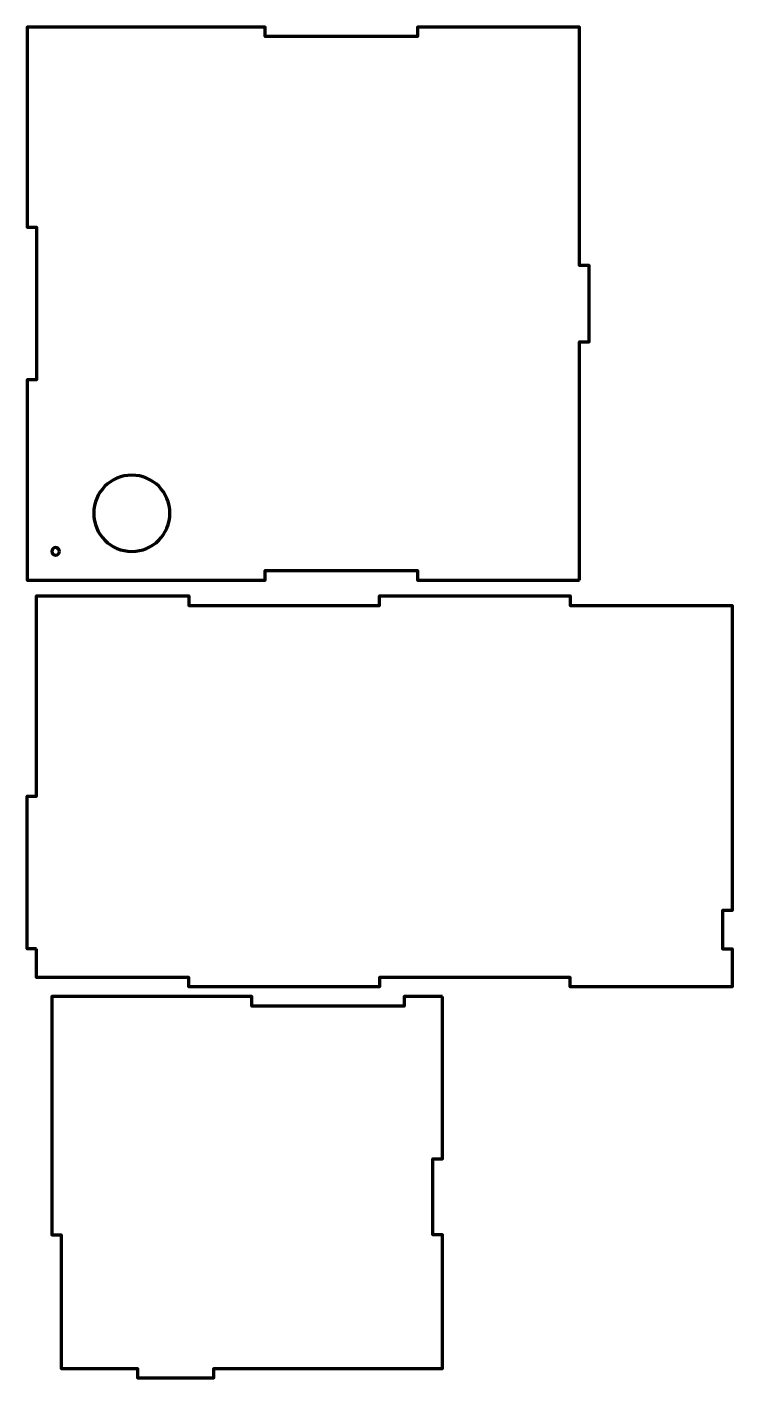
# Model space of a CAD drawing. Header units: inches. Extents: x 0.2 to 9.5, y -17.8 to -0.1.
import ezdxf

# ---------------------------------------------------------------- set-up
doc = ezdxf.new("R2010")
doc.units = ezdxf.units.IN
doc.header["$MEASUREMENT"] = 0
doc.layers.add('Layer 1', color=7, linetype='Continuous')

# ---------------------------------------------------------------- blocks, each defined once
blk = doc.blocks.new('block 2')
at = {"layer": 'Layer 1', "color": 42, "lineweight": 106, "true_color": 0xd39805}
for points, knots in [([(7.455, -7.386), (7.455, -7.386), (5.33, -7.386), (5.33, -7.386), (5.33, -7.386), (5.33, -7.261), (5.33, -7.261), (5.33, -7.261), (3.33, -7.261), (3.33, -7.261), (3.33, -7.261), (3.33, -7.386), (3.33, -7.386), (3.33, -7.386), (0.205, -7.386), (0.205, -7.386), (0.205, -7.386), (0.205, -4.761), (0.205, -4.761), (0.205, -4.761), (0.33, -4.761), (0.33, -4.761), (0.33, -4.761), (0.33, -2.761), (0.33, -2.761), (0.33, -2.761), (0.205, -2.761), (0.205, -2.761), (0.205, -2.761), (0.205, -0.136), (0.205, -0.136), (0.205, -0.136), (3.33, -0.136), (3.33, -0.136), (3.33, -0.136), (3.33, -0.261), (3.33, -0.261), (3.33, -0.261), (5.33, -0.261), (5.33, -0.261), (5.33, -0.261), (5.33, -0.136), (5.33, -0.136), (5.33, -0.136), (7.455, -0.136), (7.455, -0.136), (7.455, -0.136), (7.455, -3.261), (7.455, -3.261), (7.455, -3.261), (7.58, -3.261), (7.58, -3.261), (7.58, -3.261), (7.58, -4.261), (7.58, -4.261), (7.58, -4.261), (7.455, -4.261), (7.455, -4.261), (7.455, -4.261), (7.455, -7.409), (7.455, -7.386)], [0, 0, 0, 0, 1, 1, 1, 2, 2, 2, 3, 3, 3, 4, 4, 4, 5, 5, 5, 6, 6, 6, 7, 7, 7, 8, 8, 8, 9, 9, 9, 10, 10, 10, 11, 11, 11, 12, 12, 12, 13, 13, 13, 14, 14, 14, 15, 15, 15, 16, 16, 16, 17, 17, 17, 18, 18, 18, 19, 19, 19, 20, 20, 20, 20]), ([(1.08, -6.511), (1.08, -6.235), (1.304, -6.011), (1.58, -6.011), (1.856, -6.011), (2.08, -6.235), (2.08, -6.511), (2.08, -6.787), (1.856, -7.011), (1.58, -7.011), (1.304, -7.011), (1.08, -6.787), (1.08, -6.511)], [0, 0, 0, 0, 1, 1, 1, 2, 2, 2, 3, 3, 3, 4, 4, 4, 4]), ([(0.63, -7.011), (0.63, -7.038), (0.608, -7.061), (0.58, -7.061), (0.552, -7.061), (0.53, -7.038), (0.53, -7.011), (0.53, -6.983), (0.552, -6.961), (0.58, -6.961), (0.608, -6.961), (0.63, -6.983), (0.63, -7.011)], [0, 0, 0, 0, 1, 1, 1, 2, 2, 2, 3, 3, 3, 4, 4, 4, 4])]:
    blk.add_open_spline(points, degree=3, knots=knots, dxfattribs=at)
blk = doc.blocks.new('block 3')
at = {"layer": 'Layer 1', "color": 42, "lineweight": 106, "true_color": 0xd39805}
blk.add_lwpolyline([(5.655, -12.847), (5.155, -12.847), (5.155, -12.972), (3.155, -12.972), (3.155, -12.847), (0.53, -12.847), (0.53, -15.972), (0.655, -15.972), (0.655, -17.722), (1.655, -17.722), (1.655, -17.847), (2.655, -17.847), (2.655, -17.722), (5.655, -17.722), (5.655, -15.972), (5.53, -15.972), (5.53, -14.972), (5.655, -14.972), (5.655, -12.847)], dxfattribs=at)

msp = doc.modelspace()

# ---------------------------------------------------------------- linework, layer by layer
at = {"layer": 'Layer 1', "color": 42, "lineweight": 106, "true_color": 0xd39805}
msp.add_lwpolyline([(0.33, -12.22), (0.205, -12.22), (0.205, -10.22), (0.33, -10.22), (0.33, -7.595), (2.33, -7.595), (2.33, -7.72), (4.83, -7.72), (4.83, -7.595), (7.33, -7.595), (7.33, -7.72), (9.455, -7.72), (9.455, -11.72), (9.33, -11.72), (9.33, -12.22), (9.455, -12.22), (9.455, -12.72), (7.33, -12.72), (7.33, -12.595), (4.83, -12.595), (4.83, -12.72), (2.33, -12.72), (2.33, -12.595), (0.33, -12.595), (0.33, -12.22)], dxfattribs=at)

# ---------------------------------------------------------------- block references
at = {"layer": 'Layer 1'}
for name in ['block 2', 'block 3']:
    msp.add_blockref(name, (0, 0), dxfattribs=at)

doc.saveas('drawing.dxf')
